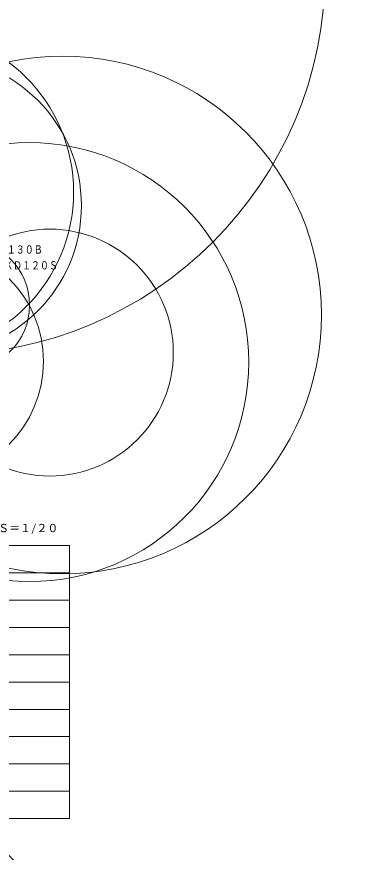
# Model space of a CAD drawing. Units: millimetres, scale not verified. Extents: x -578 to 632, y -282 to 335.
# Drawn here: x 52.8 to 113.7, y -62.7 to 90.3 of the extents above; entities that cross this region are included whole.
import ezdxf
from ezdxf.enums import TextEntityAlignment as Align

# ---------------------------------------------------------------- set-up
doc = ezdxf.new("R2010")
doc.units = ezdxf.units.MM
doc.header["$LTSCALE"] = 0.125
doc.layers.add('0-3_WAKU', color=1, linetype='Continuous', lineweight=18)
doc.layers.add('0-6_GAIKEI', color=1, linetype='Continuous', lineweight=18)
doc.layers.add('0-4_TOUROKU', color=7, linetype='Continuous')
doc.styles.add('ＭＳ ゴシック', font='')
doc.styles.get('ＭＳ ゴシック').set_extended_font_data('MS Gothic')

msp = doc.modelspace()

# ---------------------------------------------------------------- linework, layer by layer
at = {"layer": '0-3_WAKU', "color": 4}
for p, q in [((62.4995, -6.4969), (-62.5005, -6.4969)), ((62.4995, -56.4969), (62.4995, -6.4969)), ((-62.5005, -56.4969), (62.4995, -56.4969))]:
    msp.add_line(p, q, dxfattribs=at)
at = {"layer": '0-3_WAKU'}
for p, q in [((-62.5005, -11.4969), (62.4995, -11.4969)), ((-62.5005, -16.4969), (62.4995, -16.4969)), ((-62.5005, -21.4969), (62.4995, -21.4969)), ((-62.5005, -26.4969), (62.4995, -26.4969)), ((-62.5005, -31.4969), (62.4995, -31.4969)), ((-62.5005, -36.4969), (62.4995, -36.4969)), ((-62.5005, -41.4969), (62.4995, -41.4969)), ((-62.5005, -46.4969), (62.4995, -46.4969)), ((-62.5005, -51.4969), (62.4995, -51.4969))]:
    msp.add_line(p, q, dxfattribs=at)
at = {"layer": '0-6_GAIKEI'}
for centre, radius in [((323.5204, 26.4625), 308.584), ((312.821, 26.462), 297.8996), ((215.3962, 33.9059), 201.537), ((38.9812, 98.7786), 70.3409), ((144.1833, 26.7431), 129.2616), ((33.4818, 58.2098), 29.7469), ((37.4007, 55.7301), 27.2605), ((61.2297, 35.7047), 47.3848), ((55.1241, 27.079), 40.1869), ((58.8898, 28.8153), 22.6004), ((36.3242, 27.213), 21.4016)]:
    msp.add_circle(centre, radius, dxfattribs=at)
at = {"layer": '0-6_GAIKEI', "color": 7}
msp.add_circle((43.2984, 37.52), 11.8855, dxfattribs=at)

# ---------------------------------------------------------------- texts
at = {"layer": '0-4_TOUROKU', "style": 'ＭＳ ゴシック', "width": 0.8}
for s, p in [('ＰＴＤＸ１００Ｗ＿Ｋ＋ＥＴＰＫＤ１３０Ｂ', (24.7394, 46.5031)), ('＋ＥＴＰＫＤ１２０Ｓ', (43.9394, 43.6031))]:
    msp.add_text(s, height=1.466, dxfattribs=at).set_placement(p, align=Align.BOTTOM_LEFT)
at = {"layer": '0-4_TOUROKU', "style": 'ＭＳ ゴシック'}
msp.add_text('Ｓ＝１/２０', height=1.466, dxfattribs=at).set_placement((49.4328, -4.4969), align=Align.BOTTOM_LEFT)

doc.saveas('drawing.dxf')
